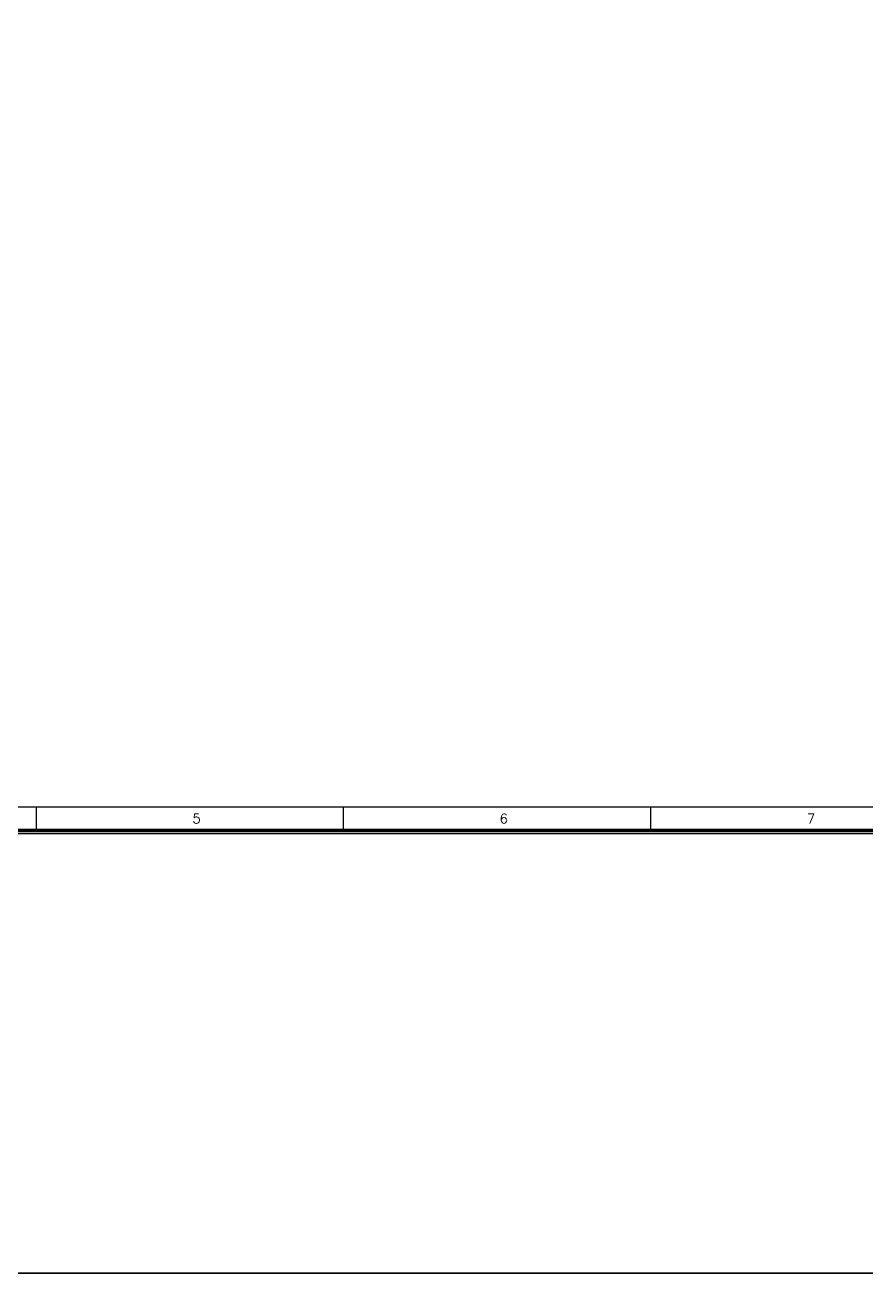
# Model space of a CAD drawing. Header units: millimetres. Extents: x 1327414 to 2124380, y -346496 to -91575.
# Drawn here: x 1644117 to 1656100, y -224422 to -206640 of the extents above; entities that cross this region are included whole.
import ezdxf
from ezdxf.enums import TextEntityAlignment as Align

# ---------------------------------------------------------------- set-up
doc = ezdxf.new("R2010")
doc.units = ezdxf.units.MM
doc.header["$LTSCALE"] = 600
doc.header["$MEASUREMENT"] = 0
doc.layers.add('AREA', color=193, linetype='Continuous', plot=False)
doc.layers.add('P-Wall', color=8, linetype='Continuous', lineweight=35)
doc.layers.add('TITLE', color=7, linetype='Continuous')
doc.styles.add('ROMANS', font='romans.shx')

# ---------------------------------------------------------------- blocks, each defined once
blk = doc.blocks.new('A$C66962185')
at = {"layer": 'TITLE'}
blk.add_line((360.7044688029871, -141176.0335827269), (2.142495829925183, -141176.0335827269), dxfattribs=at)
at = {"layer": 'TITLE', "color": 0}
for p, q in [((120.8979764219404, -141178.3291139239), (120.8979764219404, -141176.0335827269)), ((151.1607293692041, -141178.3291139239), (151.1607293692041, -141176.0335827269)), ((181.4234823164561, -141178.3291139239), (181.4234823164561, -141176.0335827269))]:
    blk.add_line(p, q, dxfattribs=at)
at = {"layer": 'TITLE', "color": 7, "const_width": 0.3550222037433294}
blk.add_lwpolyline([(363, -140928.3645569619), (363, -141178.3291139239), (0, -141178.3291139239), (0, -140928.3645569619)], close=True, dxfattribs=at)
at = {"layer": 'TITLE', "color": 0, "style": 'ROMANS'}
for s, p in [('5', (136.6746199735769, -141177.1468621627)), ('6', (166.9373729208397, -141177.1468621627)), ('7', (197.2001258680918, -141177.1468621627))]:
    blk.add_text(s, height=0.9515322989103907, dxfattribs=at).set_placement(p, align=Align.MIDDLE)

msp = doc.modelspace()

# ---------------------------------------------------------------- linework, layer by layer
at = {"layer": 'AREA'}
for points in [[(1626747.408279523, -181916.0400007403), (1679344.112301964, -181916.0400007403), (1679344.112301964, -218162.5549147001), (1626747.408279523, -218162.5549147001)], [(1626792.408279523, -181961.0400007403), (1679299.112301964, -181961.0400007403), (1679299.112301964, -218117.5549147001), (1626792.408279523, -218117.5549147001)]]:
    msp.add_lwpolyline(points, close=True, dxfattribs=at)
at = {"layer": 'P-Wall', "color": 30, "true_color": 0xf8991e}
msp.add_lwpolyline([(1619189.098102587, -174998.8580140677), (1685626.417109282, -174998.8580140677), (1685626.417109282, -224422.1167756764), (1619189.098102587, -224422.1167756764)], close=True, dxfattribs=at)

# ---------------------------------------------------------------- block references
at = {"layer": 'TITLE', "xscale": 144.6465675549349, "yscale": 144.6465665108379, "zscale": 144.6465669265092}
msp.add_blockref('A$C66962185', (1626792.408279523, 20202843.01715146), dxfattribs=at)

doc.saveas('drawing.dxf')
